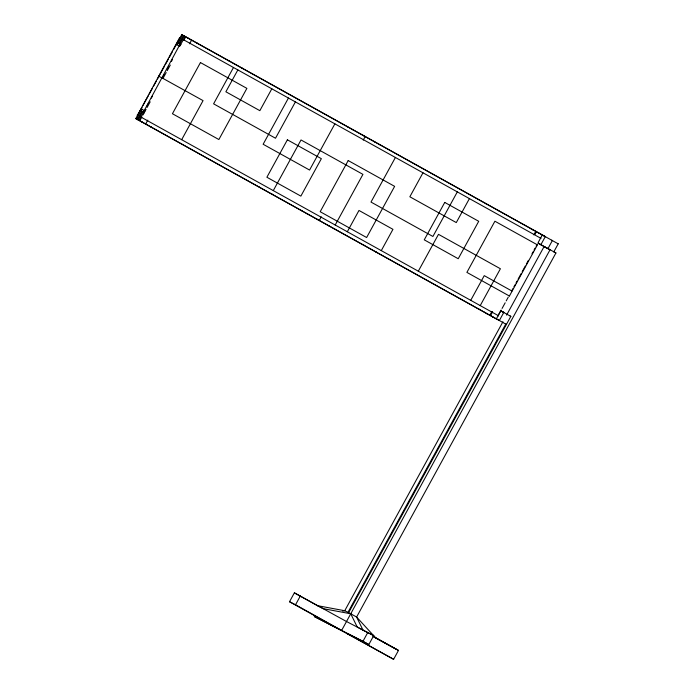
<?xml version="1.0" encoding="UTF-8"?>
<svg xmlns="http://www.w3.org/2000/svg" width="694" height="694" viewBox="0 0 694 694"><rect width="100%" height="100%" fill="white"/><g stroke="black" fill="none" stroke-linecap="round" stroke-linejoin="round"><path stroke-width="1.04" d="M137.49 115.334L179.59 37.719L180.015 37.936L177.031 43.384A1.154 0.477 -60.9 0 0 176.901 44.607L179.434 46.004M497.693 319.639L135.79 118.587L141.984 107.284M143.016 105.393L148.178 95.972M149.21 94.08L152.307 88.424M153.339 86.542L156.436 80.886M157.469 79.003L164.174 66.745M165.207 64.863L168.304 59.207M169.336 57.324L172.433 51.668M173.465 49.786L181.724 34.7L185.784 36.765L183.719 40.538M136.466 118.934L141.914 108.984M176.953 44.997L182.401 35.047M141.906 111.387L137.481 119.455L506.42 324.454L505.744 324.107L347.937 612.351M179 43.627L183.416 35.559M138.167 119.793L142.582 111.734M179.677 43.974L184.092 35.906M144.239 110.52L179.217 45.787A1.154 0.477 -60.9 0 0 180.249 45.023M139.182 120.314L144.63 110.363M147.206 105.662L148.23 103.779M151.327 98.132L152.359 96.249M163.177 76.487L164.209 74.605M167.297 68.958L168.33 67.075M171.418 61.428L172.45 59.545M179.659 46.368L185.107 36.418L545.319 236.602L540.895 244.67L539.88 244.158M141.923 116.887L139.858 120.661L135.79 118.587M142.955 115.004L146.052 109.348M147.085 107.457L150.182 101.81M163.081 78.24L166.178 72.584M167.211 70.701L170.308 65.045M147.779 120.14L145.714 123.914L145.037 123.567M189.583 43.791L191.648 40.018L190.963 39.679M181.681 139.676L203.064 100.621L162.092 77.919M233.496 67.474L213.596 103.831L275.509 138.236L295.41 101.888M237.86 69.903L225.88 91.782L259.851 110.667L271.831 88.78M288.452 98.019L263.139 144.257L309.576 170.056L334.89 123.827M273.297 190.598L301.023 139.962L362.936 174.368L335.211 225.003M321.244 216.823L319.283 220.406L318.268 219.885M363.248 140.101L365.209 136.51L364.194 135.998M347.321 231.735L358.98 210.447L392.951 229.332L381.292 250.612M395.415 157.46L370.995 202.067L432.909 236.472L457.329 191.874M422.984 172.78L409.85 196.775L456.288 222.583L469.422 198.588M418.309 271.189L438.487 234.338L500.4 268.752L480.231 305.594M335.627 627.359L289.511 601.733L294.377 592.841L346.514 621.52L373.719 635.626L368.844 644.518L347.503 633.674L393.619 659.3L398.486 650.408L372.661 636.051M289.511 601.733L295.523 604.786L300.389 595.894M470.74 300.32L484.247 275.639L511.999 291.055M491.829 311.623L489.869 315.206L490.545 315.553L492.61 311.779M533.833 234.902L535.794 231.319L536.479 231.657L534.927 234.485M498.613 314.66L501.094 310.123M501.051 310.322L496.401 318.806L495.724 318.459M502.083 308.44L505.18 302.784M506.212 300.892L508.268 297.127M511.886 290.526L512.918 288.643M513.95 286.761L514.983 284.87M516.015 282.987L517.047 281.105M518.08 279.214L521.177 273.557M522.209 271.675L525.306 266.019M526.338 264.136L528.403 260.363M532.012 253.77L533.044 251.879M534.076 249.996L535.109 248.114M536.141 246.223L537.173 244.34M538.206 242.458L542.335 234.91L541.658 234.572M509.413 296.026L537.425 244.861L494.9 221.221L466.889 272.386L509.361 296.008M501.059 310.903L503.801 312.43L499.385 320.498L498.37 319.977M502.942 321.756L344.736 610.729L342.602 611.058M506.585 315.102L544.053 246.656L550.073 249.719L341.639 630.412L295.523 604.786M348.614 612.698L510.836 316.386L502.109 311.571M547.939 248.634L552.355 240.566L551.678 240.219M181.724 34.7L558.21 243.82L553.795 251.887L555.929 252.972L356.603 617.035L363.04 630.204L373.719 635.626M393.619 659.3L341.483 630.612L314.278 616.515L362.988 641.265L367.855 632.373M294.377 592.841L317.436 605.654L344.736 610.729L350.748 613.782L356.603 617.035L375.428 637.595M143.892 110.32L143.944 110.346A1.154 0.477 -60.9 0 1 143.814 111.569M137.134 115.135L137.612 115.378L140.596 109.93A1.154 0.477 -60.9 0 1 141.576 109.14L144.959 111.014M187.58 37.953L188.256 38.3M196.593 42.881L197.27 43.228M229.124 60.968L229.809 61.306M241.555 67.873L242.232 68.212M183.233 39.575L540.982 238.372L540.505 238.129M347.043 126.499L347.72 126.846M352.899 129.752L353.576 130.099M362.502 135.139L363.517 135.651M374.135 141.55L374.812 141.897M379.991 144.803L380.668 145.15M180.692 44.485L177.985 43.115L180.882 44.676M485.479 203.437L486.164 203.776M497.91 210.343L498.587 210.681M524.586 225.168L525.263 225.507M530.442 228.421L531.118 228.768M532.411 229.593L533.087 229.94M538.266 232.846L538.943 233.193M542.604 235.231L543.619 235.743M544.296 236.09L545.319 236.602M557.534 243.473L558.21 243.82M538.188 243.29L547.254 248.287M143.597 112.246L140.882 110.867L144.465 112.775M140.839 117.008L498.587 315.805L498.11 315.57M141.645 121.849L142.322 122.187M150.667 126.776L151.344 127.123M259.339 187.172L260.016 187.519M271.762 194.077L272.438 194.424M502.786 311.91L503.801 312.43M510.159 316.048L510.836 316.386M301.118 210.386L301.795 210.733M306.974 213.648L307.65 213.986M316.568 219.026L317.592 219.547M328.201 225.446L328.878 225.784M334.066 228.699L334.742 229.046M363.413 245.008L364.09 245.355M375.836 251.913L376.512 252.26M478.66 309.056L479.337 309.403M484.516 312.309L485.193 312.656M486.477 313.488L487.153 313.827M492.332 316.742L493.018 317.08M317.436 605.654L323.456 608.707L350.748 613.782L357.184 626.942L363.04 630.204M398.486 650.408L374.023 637.101M537.997 243.108L555.929 252.972M161.954 77.928L158.631 76.149M374.213 637.023L396.352 649.324M362.988 641.265L368.844 644.518M200.445 62.564L172.433 113.729L218.87 139.537L246.882 88.372L200.445 62.564M287.385 139.806L266.886 177.239L300.866 196.116L321.357 158.683L287.385 139.806M348.197 160.557L320.186 211.713L366.623 237.522L394.634 186.356L348.197 160.557M444.75 202.422L424.26 239.846L458.231 258.732L478.721 221.299L444.75 202.422"/></g></svg>
